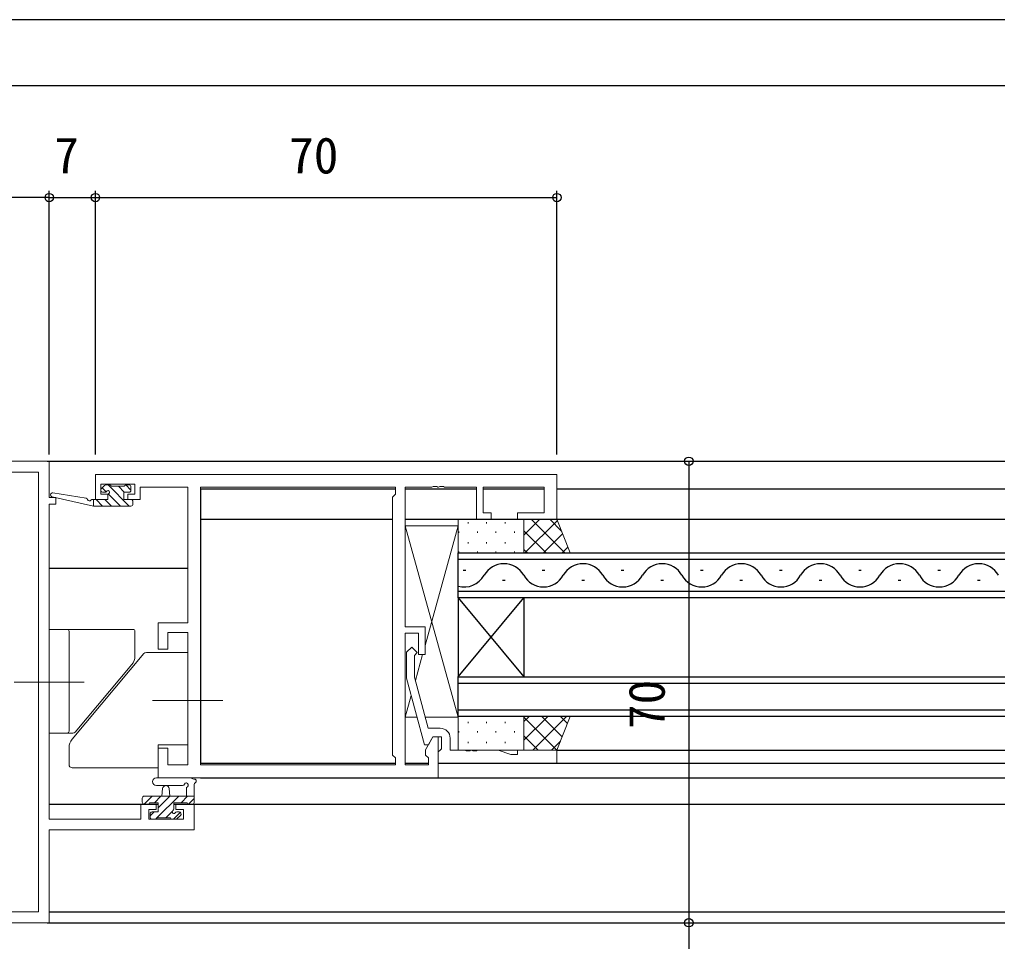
# Model space of a CAD drawing. Units: millimetres, scale not verified. Extents: x -437 to 438, y -554 to 551.
# Drawn here: x -282.3 to -134, y -256 to -116.2 of the extents above; entities that cross this region are included whole.
import ezdxf
from ezdxf.enums import TextEntityAlignment as Align

# ---------------------------------------------------------------- set-up
doc = ezdxf.new("R2010")
doc.units = ezdxf.units.MM
doc.header["$LTSCALE"] = 4
doc.layers.add('0-2_YKK_11', color=7, linetype='Continuous', lineweight=18)
doc.layers.add('0-5_YKK_13', color=4, linetype='Continuous', lineweight=18)
doc.layers.add('0-4_YKK_12', color=2, linetype='Continuous')
doc.layers.add('0-7_YKK_D', color=6, linetype='Continuous')
doc.styles.add('ＭＳ ゴシック', font='')
doc.styles.get('ＭＳ ゴシック').set_extended_font_data('MS Gothic')

msp = doc.modelspace()

# ---------------------------------------------------------------- linework, layer by layer
at = {"layer": '0-2_YKK_11', "color": 211}
for points in [[(-312.76, -183.2), (-277.76, -183.2), (-277.76, -188.7), (-276.76, -188.7), (-276.76, -189.7), (-277.76, -189.7), (-277.76, -237.47), (-263.86, -237.47), (-263.86, -235.2), (-261.56, -235.2), (-261.56, -236), (-262.66, -236), (-262.66, -237.47), (-257.39, -237.47), (-257.39, -236), (-258.56, -236), (-258.56, -235.2), (-255.76, -235.2), (-255.76, -239.1), (-277.76, -239.1), (-277.76, -253.2), (-302.76, -253.2)], [(-279.39, -251.57), (-279.39, -184.83), (-301.13, -184.83), (-301.13, -191.109), (-301.76, -192.2), (-302.76, -192.2), (-302.76, -184.83), (-311.13, -184.83), (-311.13, -196.2)], [(-301.13, -251.57), (-279.39, -251.57)]]:
    msp.add_lwpolyline(points, dxfattribs=at)
at = {"layer": '0-2_YKK_11'}
for points in [[(-270.76, -185.2), (-200.76, -185.2), (-200.76, -192), (-206.76, -192), (-206.76, -191), (-202.69, -191), (-202.69, -187.13), (-211.96, -187.13), (-211.96, -191), (-210.76, -191), (-210.76, -192), (-212.96, -192), (-212.96, -187.13), (-217.802, -187.13), (-217.985, -187.01), (-218.535, -187.01), (-218.718, -187.13), (-218.802, -187.13), (-218.985, -187.01), (-219.535, -187.01), (-219.718, -187.13), (-223.76, -187.13), (-223.76, -208.3), (-220.76, -208.3), (-220.76, -212.5), (-221.76, -212.5), (-221.76, -209.3), (-223.76, -209.3), (-223.76, -229.27), (-220.26, -229.27), (-220.26, -228.2), (-220.69, -227.77), (-220.69, -226.957), (-219.56, -225), (-218.76, -225), (-218.76, -231.2), (-261.26, -231.2), (-261.26, -226.7), (-259.76, -226.7), (-259.76, -229.27)], [(-259.76, -229.27), (-256.76, -229.27), (-256.76, -209.2), (-259.76, -209.2), (-259.76, -211.7), (-261.26, -211.7), (-261.26, -207.7), (-256.76, -207.7), (-256.76, -187.13), (-263.96, -187.13), (-263.96, -187.93), (-263.96, -189), (-265.86, -189), (-265.86, -188.2), (-264.76, -188.2), (-264.76, -186.7), (-269.96, -186.7), (-269.96, -188.2), (-268.86, -188.2), (-268.86, -189), (-270.76, -189), (-270.76, -185.2)], [(-218.46, -223.7), (-220.28, -223.7), (-222.36, -215.939), (-222.36, -212.649), (-221.936, -212.224), (-222.784, -211.376), (-223.56, -212.152), (-223.56, -216.097), (-220.853, -226.2), (-220.253, -226.2), (-219.56, -225), (-218.26, -225), (-218.26, -226.8), (-218.46, -227), (-218.76, -227.3), (-218.76, -229)], [(-218.76, -229), (-200.76, -229), (-200.76, -227), (-206.76, -227), (-206.76, -227.7), (-207.76, -227.7), (-209.683, -227), (-212.802, -227), (-212.985, -227.12), (-213.535, -227.12), (-213.718, -227), (-213.802, -227), (-213.985, -227.12), (-214.535, -227.12), (-214.718, -227), (-216.96, -227), (-216.96, -225.2)]]:
    msp.add_lwpolyline(points, dxfattribs=at)
msp.add_lwpolyline([(-254.83, -229.27), (-254.83, -187.13), (-225.26, -187.13), (-225.26, -188.2), (-225.69, -188.63), (-225.69, -227.77), (-225.26, -228.2), (-225.26, -229.27)], close=True, dxfattribs=at)
msp.add_arc((-218.46, -225.2), 1.5, 0.00001, 89.99999, dxfattribs=at)
at = {"layer": '0-4_YKK_12'}
for p, q in [((-342.76, -116.2), (3.72, -116.2)), ((-332.76, -126.2), (3.72, -126.2)), ((-278.06, -183.2), (3.72, -183.2)), ((-254.83, -187.4), (-254.83, -228.97)), ((-254.83, -187.4), (-225.261, -187.4)), ((-223.758, -187.4), (-212.961, -187.4)), ((-211.958, -187.4), (-202.691, -187.4)), ((-200.76, -187.4), (3.72, -187.4)), ((-277.26, -188.607), (-277.26, -188.7)), ((-254.83, -192), (-225.69, -192)), ((-223.76, -192), (3.72, -192)), ((-215.76, -197.1), (3.72, -197.1)), ((-215.76, -203.9), (-215.76, -197.1)), ((3.72, -198.1), (-215.76, -198.1)), ((-277.76, -199.4), (-256.76, -199.4)), ((-215, -199.74), (-214.6, -199.74)), ((-203, -199.74), (-202.6, -199.74)), ((-191, -199.74), (-190.6, -199.74)), ((-179, -199.74), (-178.6, -199.74)), ((-167, -199.74), (-166.6, -199.74)), ((-155, -199.74), (-154.6, -199.74)), ((-143, -199.74), (-142.6, -199.74)), ((-209, -201.26), (-208.6, -201.26)), ((-197, -201.26), (-196.6, -201.26)), ((-185, -201.26), (-184.6, -201.26)), ((-173, -201.26), (-172.6, -201.26)), ((-161, -201.26), (-160.6, -201.26)), ((-149, -201.26), (-148.6, -201.26)), ((-137, -201.26), (-136.6, -201.26)), ((-215.76, -202.9), (3.72, -202.9)), ((-215.76, -203.9), (-215.76, -215.9)), ((-215.76, -203.9), (-205.76, -215.9)), ((-215.76, -215.9), (-205.76, -203.9)), ((3.72, -203.9), (-215.76, -203.9)), ((-205.76, -203.9), (-205.76, -215.9)), ((-215.76, -215.9), (3.72, -215.9)), ((-215.76, -221.9), (-215.76, -215.9)), ((3.72, -216.9), (-215.76, -216.9)), ((-215.76, -220.9), (3.72, -220.9)), ((3.72, -221.9), (-215.76, -221.9)), ((-200.76, -227), (3.72, -227)), ((-254.83, -229), (-225.261, -229)), ((-223.758, -229), (-220.261, -229)), ((-218.76, -229), (3.72, -229)), ((-254.83, -231.2), (3.72, -231.2)), ((-277.76, -235.2), (-261.26, -235.2)), ((-258.86, -235.2), (3.72, -235.2)), ((-277.76, -251.57), (3.72, -251.57)), ((-278.06, -253.2), (3.72, -253.2))]:
    msp.add_line(p, q, dxfattribs=at)
for centre, start, end in [((-208.8, -202.177), 29.20254, 150.79746), ((-196.8, -202.177), 29.20254, 150.79746), ((-184.8, -202.177), 29.20254, 150.79746), ((-172.8, -202.177), 29.20254, 150.79746), ((-160.8, -202.177), 29.20254, 150.79746), ((-148.8, -202.177), 29.20254, 150.79746), ((-136.8, -202.177), 29.20254, 150.79746), ((-214.8, -198.823), 253.77952, 330.79746), ((-202.8, -198.823), 209.20254, 330.79746), ((-190.8, -198.823), 209.20254, 330.79746), ((-178.8, -198.823), 209.20254, 330.79746), ((-166.8, -198.823), 209.20254, 330.79746), ((-154.8, -198.823), 209.20254, 330.79746), ((-142.8, -198.823), 209.20254, 330.79746)]:
    msp.add_arc(centre, 3.437, start, end, dxfattribs=at)
at = {"layer": '0-5_YKK_13'}
for p, q in [((-268.562, -186.8), (-269.162, -186.8)), ((-265.619, -190), (-268.819, -186.8)), ((-265.662, -186.8), (-266.162, -186.8)), ((-265.362, -187.563), (-266.125, -186.8)), ((-272.173, -188.82), (-277.212, -188.004)), ((-269.374, -186.888), (-269.874, -187.388)), ((-269.134, -187.833), (-269.726, -187.24)), ((-269.662, -187.9), (-269.323, -187.9)), ((-266.966, -190), (-268.795, -188.171)), ((-266.362, -187), (-268.362, -187)), ((-266.372, -187.9), (-267.272, -187)), ((-265.362, -187.6), (-265.362, -187.1)), ((-271.06, -190), (-277.326, -188.593)), ((-271.06, -189), (-271.147, -188.986)), ((-271.06, -190), (-271.06, -189)), ((-269.66, -190), (-270.66, -189)), ((-268.313, -190), (-269.313, -189)), ((-265.362, -189), (-266.462, -189)), ((-265.083, -189.189), (-265.251, -189.021)), ((-265.062, -189.7), (-265.062, -189.3)), ((-271.007, -190), (-271.06, -189.947)), ((-265.362, -190), (-271.06, -190)), ((-214.25, -192.42), (-214.25, -192.62)), ((-211.42, -192.42), (-211.42, -192.62)), ((-208.59, -192.42), (-208.59, -192.62)), ((-203.354, -192), (-205.76, -194.407)), ((-200.694, -192.169), (-205.625, -197.1)), ((-199.577, -197.1), (-204.677, -192)), ((-200.058, -193.791), (-201.849, -192)), ((-223.76, -193), (-215.76, -222)), ((-220.76, -211.125), (-215.76, -193)), ((-215.665, -193.835), (-215.665, -194.035)), ((-212.835, -193.835), (-212.835, -194.035)), ((-210.005, -193.835), (-210.005, -194.035)), ((-207.175, -193.835), (-207.175, -194.035)), ((-202.406, -197.1), (-205.76, -193.746)), ((-199.897, -194.2), (-202.797, -197.1)), ((-214.25, -195.45), (-214.25, -195.65)), ((-211.42, -195.45), (-211.42, -195.65)), ((-208.59, -195.45), (-208.59, -195.65)), ((-215.665, -196.865), (-215.665, -197.065)), ((-212.835, -196.865), (-212.835, -197.065)), ((-210.005, -196.865), (-210.005, -197.065)), ((-207.175, -196.865), (-207.175, -197.065)), ((-205.234, -197.1), (-205.76, -196.574)), ((-199.1, -196.232), (-199.968, -197.1)), ((-275.06, -208.7), (-277.76, -208.7)), ((-277.76, -224.45), (-277.76, -208.7)), ((-265.06, -208.7), (-275.06, -208.7)), ((-274.76, -209), (-274.76, -224.15)), ((-264.76, -212.758), (-264.76, -209)), ((-263.41, -212.379), (-274.292, -225.348)), ((-256.76, -212.2), (-263.027, -212.2)), ((-222.226, -216.439), (-221.139, -212.5)), ((-273.81, -224.271), (-265.228, -214.044)), ((-283.075, -216.7), (-272.445, -216.7)), ((-223.76, -222), (-222.856, -218.724)), ((-262.075, -219.5), (-251.445, -219.5)), ((-202.141, -221.9), (-205.76, -225.519)), ((-204.969, -221.9), (-205.76, -222.691)), ((-200.79, -227), (-205.76, -222.03)), ((-199.312, -221.9), (-204.412, -227)), ((-199.972, -224.99), (-203.061, -221.9)), ((-199.175, -222.958), (-200.233, -221.9)), ((-214.25, -222.72), (-214.25, -222.92)), ((-211.42, -222.72), (-211.42, -222.92)), ((-208.59, -222.72), (-208.59, -222.92)), ((-277.76, -224.45), (-275.06, -224.45)), ((-275.06, -224.45), (-274.193, -224.45)), ((-215.665, -224.135), (-215.665, -224.335)), ((-212.835, -224.135), (-212.835, -224.335)), ((-210.005, -224.135), (-210.005, -224.335)), ((-207.175, -224.135), (-207.175, -224.335)), ((-203.618, -227), (-205.76, -224.858)), ((-274.76, -226.633), (-274.76, -229.2)), ((-261.26, -226.2), (-261.26, -229.7)), ((-256.76, -226.2), (-261.26, -226.2)), ((-214.25, -225.75), (-214.25, -225.95)), ((-211.42, -225.75), (-211.42, -225.95)), ((-208.59, -225.75), (-208.59, -225.95)), ((-200.228, -225.645), (-201.584, -227)), ((-274.26, -229.7), (-261.26, -229.7)), ((-261.488, -231.2), (-256.326, -231.2)), ((-261.488, -232.4), (-257.527, -232.403)), ((-256.96, -232.82), (-256.96, -234)), ((-255.76, -234.9), (-255.76, -232.22)), ((-263.66, -234.3), (-263.66, -234.9)), ((-263.364, -235.2), (-262.164, -234)), ((-255.76, -234), (-263.36, -234)), ((-261.817, -235), (-260.817, -234)), ((-261.423, -237.3), (-258.123, -234)), ((-261.26, -235.79), (-259.47, -234)), ((-260.66, -234), (-260.558, -232.856)), ((-259.46, -234), (-259.562, -232.856)), ((-257.776, -235), (-256.776, -234)), ((-263.36, -235.2), (-262.76, -235.2)), ((-256.66, -235.2), (-256.06, -235.2)), ((-256.629, -235.2), (-255.76, -234.331)), ((-262.46, -236.99), (-261.87, -236.4)), ((-262.46, -236.7), (-262.46, -237.2)), ((-260.076, -237.3), (-259.097, -236.321)), ((-258.929, -237.5), (-257.885, -236.456)), ((-258.06, -236.4), (-258.399, -236.4)), ((-258.348, -237.412), (-257.848, -236.912)), ((-262.16, -237.5), (-261.66, -237.5)), ((-261.619, -237.496), (-261.464, -237.341)), ((-261.46, -237.3), (-259.36, -237.3)), ((-259.16, -237.5), (-258.56, -237.5))]:
    msp.add_line(p, q, dxfattribs=at)
for points in [[(-266.462, -189), (-266.462, -187.9), (-265.662, -187.9)], [(-268.862, -188.361), (-268.862, -189), (-271.06, -189)], [(-223.76, -208), (-223.76, -193), (-215.76, -193), (-215.76, -222), (-220.736, -222)], [(-221.978, -222), (-223.76, -222), (-223.76, -209.6)], [(-256.76, -212.2), (-256.76, -226.2), (-256.76, -212.2)], [(-262.56, -235), (-261.26, -235), (-261.26, -236.4), (-262.16, -236.4)], [(-258.86, -235.939), (-258.86, -235), (-256.86, -235)]]:
    msp.add_lwpolyline(points, dxfattribs=at)
for points in [[(-205.76, -192), (-205.76, -197.1), (-215.76, -197.1), (-215.76, -192)], [(-205.76, -197.1), (-198.76, -197.1), (-200.76, -192), (-205.76, -192)], [(-205.76, -227), (-205.76, -221.9), (-215.76, -221.9), (-215.76, -227)], [(-205.76, -221.9), (-198.76, -221.9), (-200.76, -227), (-205.76, -227)]]:
    msp.add_lwpolyline(points, close=True, dxfattribs=at)
for centre, radius, start, end in [((-269.162, -187.1), 0.3, 90, 135), ((-268.562, -187), 0.2, 0, 90), ((-266.162, -187), 0.2, 90, 180), ((-265.662, -187.1), 0.3, 0, 90), ((-277.26, -188.3), 0.3, 80.80246, 257.34138), ((-269.662, -187.6), 0.3, 135, 270), ((-269.323, -187.6), 0.3, 270, 326.94427), ((-268.862, -187.9), 0.25, 303.05573, 146.94427), ((-268.562, -188.361), 0.3, 123.05573, 180), ((-265.662, -187.6), 0.3, 270, 0), ((-272.221, -189.116), 0.3, 20.80246, 80.80246), ((-271.66, -188.903), 0.3, 200.80246, 320.80246), ((-271.195, -189.282), 0.3, 80.80246, 140.80246), ((-265.362, -189.3), 0.3, 0, 90), ((-265.362, -189.7), 0.3, 270, 0), ((-275.06, -209), 0.3, 0, 90), ((-265.06, -209), 0.3, 0, 90), ((-266.76, -212.758), 2, 320, 0), ((-263.027, -212.7), 0.5, 90, 140), ((-275.06, -224.15), 0.3, 270, 0), ((-272.76, -226.633), 2, 140, 180), ((-274.193, -223.95), 0.5, 270, 320), ((-274.26, -229.2), 0.5, 180, 270), ((-261.488, -231.8), 0.6, 89.95977, 269.95977), ((-256.326, -231.5), 0.3, 40.52878, 90), ((-255.87, -231.11), 0.3, 220.52878, 280.52878), ((-260.06, -232.9), 0.5, 5.09207, 174.90793), ((-257.527, -232.103), 0.3, 269.95977, 340.81024), ((-256.96, -232.3), 0.3, 300, 160.81024), ((-256.66, -232.82), 0.3, 120, 180), ((-255.76, -231.7), 0.3, 300, 100.52878), ((-255.46, -232.22), 0.3, 120, 180), ((-263.36, -234.3), 0.3, 90, 180), ((-263.36, -234.9), 0.3, 180, 270), ((-262.76, -235), 0.2, 270, 0), ((-256.66, -235), 0.2, 180, 270), ((-256.06, -234.9), 0.3, 270, 0), ((-262.16, -236.7), 0.3, 90, 180), ((-262.16, -237.2), 0.3, 180, 270), ((-258.86, -236.4), 0.25, 123.05573, 326.94427), ((-259.16, -235.939), 0.3, 303.05573, 0), ((-258.399, -236.7), 0.3, 90, 146.94427), ((-258.06, -236.7), 0.3, 315, 90), ((-261.66, -237.3), 0.2, 270, 0), ((-259.16, -237.3), 0.2, 180, 270), ((-258.56, -237.2), 0.3, 270, 315)]:
    msp.add_arc(centre, radius, start, end, dxfattribs=at)
at = {"layer": '0-7_YKK_D'}
for p, q in [((-277.76, -182.2), (-277.76, -142.2)), ((-277.76, -182.2), (-277.76, -142.2)), ((-270.76, -182.2), (-270.76, -142.2)), ((-270.76, -182.2), (-270.76, -142.2)), ((-200.76, -182.2), (-200.76, -142.2)), ((-277.76, -143.2), (-312.76, -143.2)), ((-277.76, -143.2), (-270.76, -143.2)), ((-270.76, -143.2), (-200.76, -143.2)), ((-199.76, -183.2), (-179.76, -183.2)), ((-180.76, -183.2), (-180.76, -253.2)), ((-199.76, -253.2), (-179.76, -253.2)), ((-198.76, -253.2), (-179.76, -253.2)), ((-180.76, -253.2), (-180.76, -268.2))]:
    msp.add_line(p, q, dxfattribs=at)
for centre in [(-277.76, -143.2), (-277.76, -143.2), (-270.76, -143.2), (-270.76, -143.2), (-200.76, -143.2), (-180.76, -183.2), (-180.76, -253.2), (-180.76, -253.2)]:
    msp.add_circle(centre, 0.637, dxfattribs=at)

# ---------------------------------------------------------------- texts
at = {"layer": '0-7_YKK_D', "style": 'ＭＳ ゴシック'}
for s, p in [('7', (-277.009, -141.2)), ('70', (-241.385, -141.2))]:
    msp.add_text(s, height=5.499, dxfattribs=at).set_placement(p, align=Align.BOTTOM_LEFT)
msp.add_text('70', height=5.499, rotation=90, dxfattribs=at).set_placement((-182.76, -223.825), align=Align.BOTTOM_LEFT)

doc.saveas('drawing.dxf')
